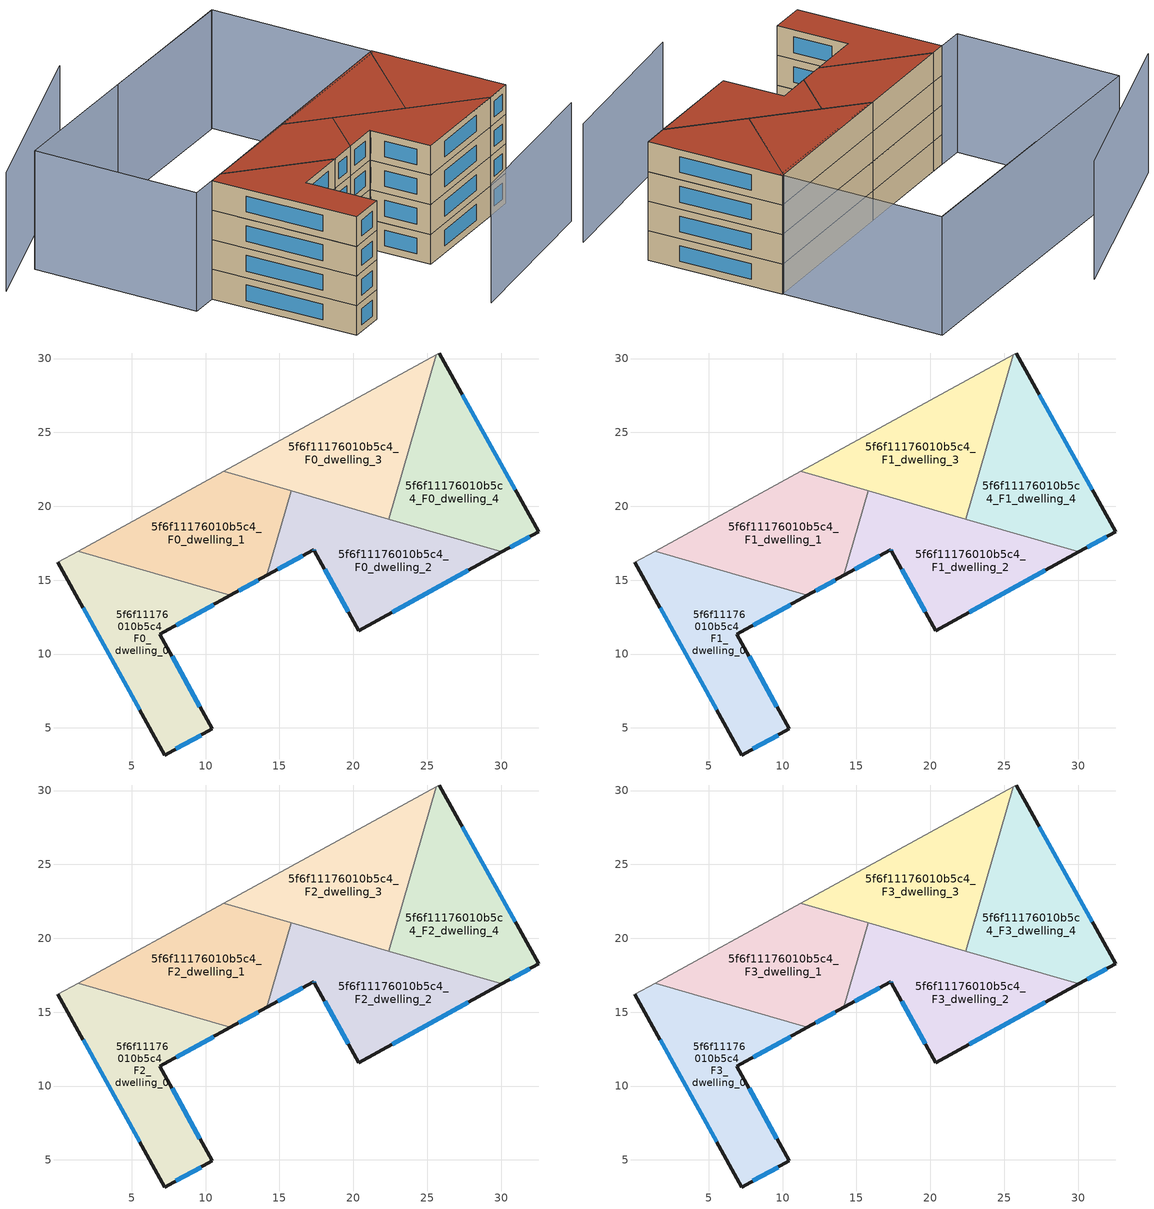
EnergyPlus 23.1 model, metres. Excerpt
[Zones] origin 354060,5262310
5f6f11176010b5c4_F0_dwelling_0
 floor ground (EU_floor_Construction): 11.68,13.97 6.9,11.34 10.45,4.94 7.23,3.17 0.02,16.21 1.38,16.95 z0
 wall outside (EU_wall_Construction): 0.02,16.21 7.23,3.17 10.45,4.94 6.9,11.34 11.68,13.97 z0:3
 wall adiabatic (EU_wall_Construction): 1.38,16.95 0.02,16.21 z0:3
 wall to 5f6f11176010b5c4_F0_dwelling_1 (EU_wall_Construction): 11.68,13.97 1.38,16.95 z0:3
 window (EU_Window_Construction): 1.71,13.15 5.53,6.23 / 8.02,11.96 10.56,13.35 / 9.62,6.44 7.74,9.84 / 7.98,3.59 9.69,4.52 z0.7:2.3
5f6f11176010b5c4_F0_dwelling_1
 floor ground (EU_floor_Construction): 15.8,21.04 14.14,15.32 11.68,13.97 1.38,16.95 11.22,22.36 z0
 wall outside (EU_wall_Construction): 11.68,13.97 14.14,15.32 z0:3
 wall adiabatic (EU_wall_Construction): 11.22,22.36 1.38,16.95 z0:3
 wall to 5f6f11176010b5c4_F0_dwelling_2 (EU_wall_Construction): 14.14,15.32 15.8,21.04 z0:3
 wall to 5f6f11176010b5c4_F0_dwelling_3 (EU_wall_Construction): 15.8,21.04 11.22,22.36 z0:3
 window (EU_Window_Construction): 12.26,14.29 13.56,15 z0.7:2.3
5f6f11176010b5c4_F0_dwelling_2
 floor ground (EU_floor_Construction): 30.05,16.91 20.37,11.59 17.37,17.01 17.33,17.08 14.14,15.32 15.8,21.04 z0
 wall outside (EU_wall_Construction): 14.14,15.32 17.33,17.08 17.37,17.01 20.37,11.59 30.05,16.91 z0:3
 wall to 5f6f11176010b5c4_F0_dwelling_4 (EU_wall_Construction): 30.05,16.91 22.39,19.13 z0:3
 wall to 5f6f11176010b5c4_F0_dwelling_3 (EU_wall_Construction): 22.39,19.13 15.8,21.04 z0:3
 window (EU_Window_Construction): 22.64,12.84 27.78,15.66 / 18.07,15.74 19.66,12.87 / 17.34,17.06 17.36,17.02 / 14.89,15.73 16.58,16.66 z0.7:2.3
5f6f11176010b5c4_F0_dwelling_3
 floor ground (EU_floor_Construction): 25.61,30.27 22.39,19.13 11.22,22.36 z0
 wall adiabatic (EU_wall_Construction): 25.61,30.27 11.22,22.36 z0:3
 wall to 5f6f11176010b5c4_F0_dwelling_4 (EU_wall_Construction): 22.39,19.13 25.61,30.27 z0:3
5f6f11176010b5c4_F0_dwelling_4
 floor ground (EU_floor_Construction): 25.8,30.38 32.53,18.28 30.05,16.91 22.39,19.13 25.61,30.27 z0
 wall outside (EU_wall_Construction): 30.05,16.91 32.53,18.28 25.8,30.38 z0:3
 wall adiabatic (EU_wall_Construction): 25.8,30.38 25.61,30.27 z0:3
 window (EU_Window_Construction): 30.95,21.12 27.38,27.53 / 30.63,17.23 31.95,17.96 z0.7:2.3
5f6f11176010b5c4_F1_dwelling_0
 floor to 5f6f11176010b5c4_F0_dwelling_0 (EU_floor_Construction): 11.68,13.97 6.9,11.34 10.45,4.94 7.23,3.17 0.01,16.21 1.38,16.95 z3
 wall outside (EU_wall_Construction): 0.02,16.21 7.23,3.17 10.45,4.94 6.9,11.34 11.68,13.97 z3:6
 wall adiabatic (EU_wall_Construction): 1.38,16.95 0.02,16.21 z3:6
 wall to 5f6f11176010b5c4_F1_dwelling_1 (EU_wall_Construction): 11.68,13.97 1.38,16.95 z3:6
 window (EU_Window_Construction): 1.71,13.15 5.53,6.23 / 8.02,11.96 10.56,13.35 / 9.62,6.44 7.74,9.84 / 7.98,3.59 9.69,4.52 z3.7:5.3
5f6f11176010b5c4_F1_dwelling_1
 floor to 5f6f11176010b5c4_F0_dwelling_1 (EU_floor_Construction): 15.8,21.04 14.14,15.32 11.68,13.97 1.38,16.95 11.22,22.36 z3
 wall outside (EU_wall_Construction): 11.68,13.97 14.14,15.32 z3:6
 wall adiabatic (EU_wall_Construction): 11.22,22.36 1.38,16.95 z3:6
 wall to 5f6f11176010b5c4_F1_dwelling_2 (EU_wall_Construction): 14.14,15.32 15.8,21.04 z3:6
 wall to 5f6f11176010b5c4_F1_dwelling_3 (EU_wall_Construction): 15.8,21.04 11.22,22.36 z3:6
 window (EU_Window_Construction): 12.26,14.29 13.56,15 z3.7:5.3
5f6f11176010b5c4_F1_dwelling_2
 floor to 5f6f11176010b5c4_F0_dwelling_2 (EU_floor_Construction): 30.05,16.91 20.37,11.59 17.37,17.01 17.33,17.08 14.14,15.32 15.8,21.04 z3
 wall outside (EU_wall_Construction): 14.14,15.32 17.33,17.08 17.37,17.01 20.37,11.59 30.05,16.91 z3:6
 wall to 5f6f11176010b5c4_F1_dwelling_4 (EU_wall_Construction): 30.05,16.91 22.39,19.13 z3:6
 wall to 5f6f11176010b5c4_F1_dwelling_3 (EU_wall_Construction): 22.39,19.13 15.8,21.04 z3:6
 window (EU_Window_Construction): 22.64,12.84 27.78,15.66 / 18.07,15.74 19.66,12.87 / 17.34,17.06 17.36,17.02 / 14.89,15.73 16.58,16.66 z3.7:5.3
5f6f11176010b5c4_F1_dwelling_3
 floor to 5f6f11176010b5c4_F0_dwelling_3 (EU_floor_Construction): 25.61,30.27 22.39,19.13 11.22,22.36 z3
 wall adiabatic (EU_wall_Construction): 25.61,30.27 11.22,22.36 z3:6
 wall to 5f6f11176010b5c4_F1_dwelling_4 (EU_wall_Construction): 22.39,19.13 25.61,30.27 z3:6
5f6f11176010b5c4_F1_dwelling_4
 floor to 5f6f11176010b5c4_F0_dwelling_4 (EU_floor_Construction): 25.8,30.38 32.53,18.28 30.05,16.91 22.39,19.13 25.61,30.27 z3
 wall outside (EU_wall_Construction): 30.05,16.91 32.53,18.28 25.8,30.38 z3:6
 wall adiabatic (EU_wall_Construction): 25.8,30.38 25.61,30.27 z3:6
 window (EU_Window_Construction): 30.95,21.12 27.38,27.53 / 30.63,17.23 31.95,17.96 z3.7:5.3
5f6f11176010b5c4_F2_dwelling_0
 floor to 5f6f11176010b5c4_F1_dwelling_0 (EU_floor_Construction): 11.68,13.97 6.9,11.34 10.45,4.94 7.23,3.17 0.01,16.21 1.38,16.95 z6
 wall outside (EU_wall_Construction): 0.02,16.21 7.23,3.17 10.45,4.94 6.9,11.34 11.68,13.97 z6:9
 wall adiabatic (EU_wall_Construction): 1.38,16.95 0.02,16.21 z6:9
 wall to 5f6f11176010b5c4_F2_dwelling_1 (EU_wall_Construction): 11.68,13.97 1.38,16.95 z6:9
 window (EU_Window_Construction): 1.71,13.15 5.53,6.23 / 8.02,11.96 10.56,13.35 / 9.62,6.44 7.74,9.84 / 7.98,3.59 9.69,4.52 z6.7:8.3
5f6f11176010b5c4_F2_dwelling_1
 floor to 5f6f11176010b5c4_F1_dwelling_1 (EU_floor_Construction): 15.8,21.04 14.14,15.32 11.68,13.97 1.38,16.95 11.22,22.36 z6
 wall outside (EU_wall_Construction): 11.68,13.97 14.14,15.32 z6:9
 wall adiabatic (EU_wall_Construction): 11.22,22.36 1.38,16.95 z6:9
 wall to 5f6f11176010b5c4_F2_dwelling_2 (EU_wall_Construction): 14.14,15.32 15.8,21.04 z6:9
 wall to 5f6f11176010b5c4_F2_dwelling_3 (EU_wall_Construction): 15.8,21.04 11.22,22.36 z6:9
 window (EU_Window_Construction): 12.26,14.29 13.56,15 z6.7:8.3
5f6f11176010b5c4_F2_dwelling_2
 floor to 5f6f11176010b5c4_F1_dwelling_2 (EU_floor_Construction): 30.05,16.91 20.37,11.59 17.37,17.01 17.33,17.08 14.14,15.32 15.8,21.04 z6
 wall outside (EU_wall_Construction): 14.14,15.32 17.33,17.08 17.37,17.01 20.37,11.59 30.05,16.91 z6:9
 wall to 5f6f11176010b5c4_F2_dwelling_4 (EU_wall_Construction): 30.05,16.91 22.39,19.13 z6:9
 wall to 5f6f11176010b5c4_F2_dwelling_3 (EU_wall_Construction): 22.39,19.13 15.8,21.04 z6:9
 window (EU_Window_Construction): 22.64,12.84 27.78,15.66 / 18.07,15.74 19.66,12.87 / 17.34,17.06 17.36,17.02 / 14.89,15.73 16.58,16.66 z6.7:8.3
5f6f11176010b5c4_F2_dwelling_3
 floor to 5f6f11176010b5c4_F1_dwelling_3 (EU_floor_Construction): 25.61,30.27 22.39,19.13 11.22,22.36 z6
 wall adiabatic (EU_wall_Construction): 25.61,30.27 11.22,22.36 z6:9
 wall to 5f6f11176010b5c4_F2_dwelling_4 (EU_wall_Construction): 22.39,19.13 25.61,30.27 z6:9
5f6f11176010b5c4_F2_dwelling_4
 floor to 5f6f11176010b5c4_F1_dwelling_4 (EU_floor_Construction): 25.8,30.38 32.53,18.28 30.05,16.91 22.39,19.13 25.61,30.27 z6
 wall outside (EU_wall_Construction): 30.05,16.91 32.53,18.28 25.8,30.38 z6:9
 wall adiabatic (EU_wall_Construction): 25.8,30.38 25.61,30.27 z6:9
 window (EU_Window_Construction): 30.95,21.12 27.38,27.53 / 30.63,17.23 31.95,17.96 z6.7:8.3
5f6f11176010b5c4_F3_dwelling_0
 floor to 5f6f11176010b5c4_F2_dwelling_0 (EU_floor_Construction): 11.68,13.97 6.9,11.34 10.45,4.94 7.23,3.17 0.01,16.21 1.38,16.95 z9
 wall outside (EU_wall_Construction): 0.02,16.21 7.23,3.17 10.45,4.94 6.9,11.34 11.68,13.97 z9:12
 wall adiabatic (EU_wall_Construction): 1.38,16.95 0.02,16.21 z9:12
 wall to 5f6f11176010b5c4_F3_dwelling_1 (EU_wall_Construction): 11.68,13.97 1.38,16.95 z9:12
 window (EU_Window_Construction): 1.71,13.15 5.53,6.23 / 8.02,11.96 10.56,13.35 / 9.62,6.44 7.74,9.84 / 7.98,3.59 9.69,4.52 z9.7:11.3
 roof outside (EU_roof_Construction): 10.45,4.94 6.9,11.34 11.68,13.97 1.38,16.95 0.02,16.21 7.23,3.17 z12
5f6f11176010b5c4_F3_dwelling_1
 floor to 5f6f11176010b5c4_F2_dwelling_1 (EU_floor_Construction): 15.8,21.04 14.14,15.32 11.68,13.97 1.38,16.95 11.22,22.36 z9
 wall outside (EU_wall_Construction): 11.68,13.97 14.14,15.32 z9:12
 wall adiabatic (EU_wall_Construction): 11.22,22.36 1.38,16.95 z9:12
 wall to 5f6f11176010b5c4_F3_dwelling_2 (EU_wall_Construction): 14.14,15.32 15.8,21.04 z9:12
 wall to 5f6f11176010b5c4_F3_dwelling_3 (EU_wall_Construction): 15.8,21.04 11.22,22.36 z9:12
 window (EU_Window_Construction): 12.26,14.29 13.56,15 z9.7:11.3
 roof outside (EU_roof_Construction): 14.14,15.32 15.8,21.04 11.22,22.36 1.38,16.95 11.68,13.97 z12
5f6f11176010b5c4_F3_dwelling_2
 floor to 5f6f11176010b5c4_F2_dwelling_2 (EU_floor_Construction): 30.05,16.91 20.37,11.59 17.37,17.01 17.33,17.08 14.14,15.32 15.8,21.04 z9
 wall outside (EU_wall_Construction): 14.14,15.32 17.33,17.08 17.37,17.01 20.37,11.59 30.05,16.91 z9:12
 wall to 5f6f11176010b5c4_F3_dwelling_4 (EU_wall_Construction): 30.05,16.91 22.39,19.13 z9:12
 wall to 5f6f11176010b5c4_F3_dwelling_3 (EU_wall_Construction): 22.39,19.13 15.8,21.04 z9:12
 window (EU_Window_Construction): 22.64,12.84 27.78,15.66 / 18.07,15.74 19.66,12.87 / 17.34,17.06 17.36,17.02 / 14.89,15.73 16.58,16.66 z9.7:11.3
 roof outside (EU_roof_Construction): 30.05,16.91 15.8,21.04 14.14,15.32 17.33,17.08 17.37,17.01 20.37,11.59 z12
5f6f11176010b5c4_F3_dwelling_3
 floor to 5f6f11176010b5c4_F2_dwelling_3 (EU_floor_Construction): 25.61,30.27 22.39,19.13 11.22,22.36 z9
 wall adiabatic (EU_wall_Construction): 25.61,30.27 11.22,22.36 z9:12
 wall to 5f6f11176010b5c4_F3_dwelling_4 (EU_wall_Construction): 22.39,19.13 25.61,30.27 z9:12
 roof outside (EU_roof_Construction): 22.39,19.13 25.61,30.27 11.22,22.36 z12
5f6f11176010b5c4_F3_dwelling_4
 floor to 5f6f11176010b5c4_F2_dwelling_4 (EU_floor_Construction): 25.8,30.38 32.53,18.28 30.05,16.91 22.39,19.13 25.61,30.27 z9
 wall outside (EU_wall_Construction): 30.05,16.91 32.53,18.28 25.8,30.38 z9:12
 wall adiabatic (EU_wall_Construction): 25.8,30.38 25.61,30.27 z9:12
 window (EU_Window_Construction): 30.95,21.12 27.38,27.53 / 30.63,17.23 31.95,17.96 z9.7:11.3
 roof outside (EU_roof_Construction): 32.53,18.28 25.8,30.38 25.61,30.27 22.39,19.13 30.05,16.91 z12
shading: 20.94,2.27 35.59,12.08 / 0.47,42.79 -14.9,27.43 / 17.78,44.76 2.94,36.85 / -2.46,14.88 -10.42,29.71 / -10.42,29.71 17.97,44.96 / 17.97,44.96 25.93,30.13 / 25.93,30.13 -2.46,14.88 z0:12
[Building]
EU S2 Campaign: North Axis=0; Terrain=City; Solar Distribution=FullExterior
[Site:Location]
Budapest.Ferenc.Liszt.Intl.AP: Latitude=47.437; Longitude=19.256; Time Zone=1; Elevation=185
[SizingPeriod:WeatherFileDays]
AnnualSizingPeriod: Begin Month=1; Begin Day of Month=1; End Month=12; End Day of Month=31; Day of Week for Start Day=Monday; Use Weather File Daylight Saving Period=No; Use Weather File Rain and Snow Indicators=No
[MATERIAL]
EU_InternalMass_Material: Roughness=MediumRough; Thickness=0.1; Conductivity=1; Density=1800; Specific Heat=900; Thermal Absorptance=0.9; Solar Absorptance=0.7; Visible Absorptance=0.7
[MATERIAL:NOMASS] Roughness=MediumRough; Thermal Absorptance=0.9; Solar Absorptance=0.7; Visible Absorptance=0.7
Name | Thermal Resistance
EU_wall_NoMass | 0.832559
EU_roof_NoMass | 1.39638
EU_floor_NoMass | 0.872794
[WINDOWMATERIAL:SIMPLEGLAZINGSYSTEM]
EU_Window_SimpleGlazing: UFactor=2.79869; Solar Heat Gain Coefficient=0.75; Visible Transmittance=0.75
[CONSTRUCTION]
EU_wall_Construction: EU_wall_NoMass
EU_roof_Construction: EU_roof_NoMass
EU_floor_Construction: EU_floor_NoMass
EU_Window_Construction: EU_Window_SimpleGlazing
EU_InternalMass_Construction: EU_InternalMass_Material
[ZONE] Type=1; Multiplier=1; Ceiling Height=autocalculate; Floor Area=autocalculate; Part of Total Floor Area=Yes
Name | Volume
5f6f11176010b5c4_F0_dwelling_0 | 202.104
5f6f11176010b5c4_F1_dwelling_0; 5f6f11176010b5c4_F2_dwelling_0; 5f6f11176010b5c4_F3_dwelling_0 | 202.103
5f6f11176010b5c4_F0_dwelling_1; 5f6f11176010b5c4_F1_dwelling_1; 5f6f11176010b5c4_F2_dwelling_1; 5f6f11176010b5c4_F3_dwelling_1 | 202.109
5f6f11176010b5c4_F0_dwelling_2; 5f6f11176010b5c4_F1_dwelling_2; 5f6f11176010b5c4_F2_dwelling_2; 5f6f11176010b5c4_F3_dwelling_2 | 202.119
5f6f11176010b5c4_F0_dwelling_3; 5f6f11176010b5c4_F1_dwelling_3; 5f6f11176010b5c4_F2_dwelling_3; 5f6f11176010b5c4_F3_dwelling_3 | 202.114
5f6f11176010b5c4_F0_dwelling_4 | 202.091
5f6f11176010b5c4_F1_dwelling_4; 5f6f11176010b5c4_F2_dwelling_4; 5f6f11176010b5c4_F3_dwelling_4 | 202.092
[INTERNALMASS] Construction=EU_InternalMass_Construction
Name | Zone or ZoneList | Surface Area
5f6f11176010b5c4_F0_dwelling_0_EU_InternalMass | 5f6f11176010b5c4_F0_dwelling_0 | 67.3677
5f6f11176010b5c4_F0_dwelling_1_EU_InternalMass | 5f6f11176010b5c4_F0_dwelling_1 | 67.372
5f6f11176010b5c4_F0_dwelling_2_EU_InternalMass | 5f6f11176010b5c4_F0_dwelling_2 | 67.373
5f6f11176010b5c4_F0_dwelling_3_EU_InternalMass | 5f6f11176010b5c4_F0_dwelling_3 | 67.3692
5f6f11176010b5c4_F0_dwelling_4_EU_InternalMass | 5f6f11176010b5c4_F0_dwelling_4 | 67.3646
5f6f11176010b5c4_F1_dwelling_0_EU_InternalMass | 5f6f11176010b5c4_F1_dwelling_0 | 67.3677
5f6f11176010b5c4_F1_dwelling_1_EU_InternalMass | 5f6f11176010b5c4_F1_dwelling_1 | 67.372
5f6f11176010b5c4_F1_dwelling_2_EU_InternalMass | 5f6f11176010b5c4_F1_dwelling_2 | 67.373
5f6f11176010b5c4_F1_dwelling_3_EU_InternalMass | 5f6f11176010b5c4_F1_dwelling_3 | 67.3692
5f6f11176010b5c4_F1_dwelling_4_EU_InternalMass | 5f6f11176010b5c4_F1_dwelling_4 | 67.3646
5f6f11176010b5c4_F2_dwelling_0_EU_InternalMass | 5f6f11176010b5c4_F2_dwelling_0 | 67.3677
5f6f11176010b5c4_F2_dwelling_1_EU_InternalMass | 5f6f11176010b5c4_F2_dwelling_1 | 67.372
5f6f11176010b5c4_F2_dwelling_2_EU_InternalMass | 5f6f11176010b5c4_F2_dwelling_2 | 67.373
5f6f11176010b5c4_F2_dwelling_3_EU_InternalMass | 5f6f11176010b5c4_F2_dwelling_3 | 67.3692
5f6f11176010b5c4_F2_dwelling_4_EU_InternalMass | 5f6f11176010b5c4_F2_dwelling_4 | 67.3646
5f6f11176010b5c4_F3_dwelling_0_EU_InternalMass | 5f6f11176010b5c4_F3_dwelling_0 | 67.3677
5f6f11176010b5c4_F3_dwelling_1_EU_InternalMass | 5f6f11176010b5c4_F3_dwelling_1 | 67.372
5f6f11176010b5c4_F3_dwelling_2_EU_InternalMass | 5f6f11176010b5c4_F3_dwelling_2 | 67.373
5f6f11176010b5c4_F3_dwelling_3_EU_InternalMass | 5f6f11176010b5c4_F3_dwelling_3 | 67.3692
5f6f11176010b5c4_F3_dwelling_4_EU_InternalMass | 5f6f11176010b5c4_F3_dwelling_4 | 67.3646
[OTHEREQUIPMENT] Fuel Type=Electricity; Design Level Calculation Method=Watts/Area; Power per Zone Floor Area=1; Fraction Latent=0; Fraction Radiant=0; Fraction Lost=0; Carbon Dioxide Generation Rate=0; EndUse Subcategory=EU_Step8_InternalGains
Name | Zone or ZoneList or Space or SpaceList | Schedule
EU_Step8_InternalGain_5f6f11176010b5c4_F0_dwelling_0_f000 | 5f6f11176010b5c4_F0_dwelling_0 | EU_Step8_GainSchedule_5f6f11176010b5c4_F0_dwelling_0_f000
EU_Step8_InternalGain_5f6f11176010b5c4_F0_dwelling_1_f000 | 5f6f11176010b5c4_F0_dwelling_1 | EU_Step8_GainSchedule_5f6f11176010b5c4_F0_dwelling_1_f000
EU_Step8_InternalGain_5f6f11176010b5c4_F0_dwelling_2_f000 | 5f6f11176010b5c4_F0_dwelling_2 | EU_Step8_GainSchedule_5f6f11176010b5c4_F0_dwelling_2_f000
EU_Step8_InternalGain_5f6f11176010b5c4_F0_dwelling_3_f000 | 5f6f11176010b5c4_F0_dwelling_3 | EU_Step8_GainSchedule_5f6f11176010b5c4_F0_dwelling_3_f000
EU_Step8_InternalGain_5f6f11176010b5c4_F0_dwelling_4_f000 | 5f6f11176010b5c4_F0_dwelling_4 | EU_Step8_GainSchedule_5f6f11176010b5c4_F0_dwelling_4_f000
EU_Step8_InternalGain_5f6f11176010b5c4_F1_dwelling_0_f000 | 5f6f11176010b5c4_F1_dwelling_0 | EU_Step8_GainSchedule_5f6f11176010b5c4_F1_dwelling_0_f000
EU_Step8_InternalGain_5f6f11176010b5c4_F1_dwelling_1_f000 | 5f6f11176010b5c4_F1_dwelling_1 | EU_Step8_GainSchedule_5f6f11176010b5c4_F1_dwelling_1_f000
EU_Step8_InternalGain_5f6f11176010b5c4_F1_dwelling_2_f000 | 5f6f11176010b5c4_F1_dwelling_2 | EU_Step8_GainSchedule_5f6f11176010b5c4_F1_dwelling_2_f000
EU_Step8_InternalGain_5f6f11176010b5c4_F1_dwelling_3_f000 | 5f6f11176010b5c4_F1_dwelling_3 | EU_Step8_GainSchedule_5f6f11176010b5c4_F1_dwelling_3_f000
EU_Step8_InternalGain_5f6f11176010b5c4_F1_dwelling_4_f000 | 5f6f11176010b5c4_F1_dwelling_4 | EU_Step8_GainSchedule_5f6f11176010b5c4_F1_dwelling_4_f000
EU_Step8_InternalGain_5f6f11176010b5c4_F2_dwelling_0_f000 | 5f6f11176010b5c4_F2_dwelling_0 | EU_Step8_GainSchedule_5f6f11176010b5c4_F2_dwelling_0_f000
EU_Step8_InternalGain_5f6f11176010b5c4_F2_dwelling_1_f000 | 5f6f11176010b5c4_F2_dwelling_1 | EU_Step8_GainSchedule_5f6f11176010b5c4_F2_dwelling_1_f000
EU_Step8_InternalGain_5f6f11176010b5c4_F2_dwelling_2_f000 | 5f6f11176010b5c4_F2_dwelling_2 | EU_Step8_GainSchedule_5f6f11176010b5c4_F2_dwelling_2_f000
EU_Step8_InternalGain_5f6f11176010b5c4_F2_dwelling_3_f000 | 5f6f11176010b5c4_F2_dwelling_3 | EU_Step8_GainSchedule_5f6f11176010b5c4_F2_dwelling_3_f000
EU_Step8_InternalGain_5f6f11176010b5c4_F2_dwelling_4_f000 | 5f6f11176010b5c4_F2_dwelling_4 | EU_Step8_GainSchedule_5f6f11176010b5c4_F2_dwelling_4_f000
EU_Step8_InternalGain_5f6f11176010b5c4_F3_dwelling_0_f000 | 5f6f11176010b5c4_F3_dwelling_0 | EU_Step8_GainSchedule_5f6f11176010b5c4_F3_dwelling_0_f000
EU_Step8_InternalGain_5f6f11176010b5c4_F3_dwelling_1_f000 | 5f6f11176010b5c4_F3_dwelling_1 | EU_Step8_GainSchedule_5f6f11176010b5c4_F3_dwelling_1_f000
EU_Step8_InternalGain_5f6f11176010b5c4_F3_dwelling_2_f000 | 5f6f11176010b5c4_F3_dwelling_2 | EU_Step8_GainSchedule_5f6f11176010b5c4_F3_dwelling_2_f000
EU_Step8_InternalGain_5f6f11176010b5c4_F3_dwelling_3_f000 | 5f6f11176010b5c4_F3_dwelling_3 | EU_Step8_GainSchedule_5f6f11176010b5c4_F3_dwelling_3_f000
EU_Step8_InternalGain_5f6f11176010b5c4_F3_dwelling_4_f000 | 5f6f11176010b5c4_F3_dwelling_4 | EU_Step8_GainSchedule_5f6f11176010b5c4_F3_dwelling_4_f000
[ZONEVENTILATION:DESIGNFLOWRATE] Schedule=EU_AlwaysOn; Design Flow Rate Calculation Method=AirChanges/Hour; Air Changes per Hour=0.475469; Ventilation Type=Natural; Fan Pressure Rise=0; Fan Total Efficiency=1; Constant Term Coefficient=1; Temperature Term Coefficient=0; Velocity Term Coefficient=0; Velocity Squared Term Coefficient=0; Minimum Indoor Temperature=-100; Maximum Indoor Temperature=100; Delta Temperature=-100; Minimum Outdoor Temperature=-100; Maximum Outdoor Temperature=100; Maximum Wind Speed=40
Name | Zone or ZoneList or Space or SpaceList
EU_ConstantAir_5f6f11176010b5c4_F0_dwelling_0 | 5f6f11176010b5c4_F0_dwelling_0
EU_ConstantAir_5f6f11176010b5c4_F0_dwelling_1 | 5f6f11176010b5c4_F0_dwelling_1
EU_ConstantAir_5f6f11176010b5c4_F0_dwelling_2 | 5f6f11176010b5c4_F0_dwelling_2
EU_ConstantAir_5f6f11176010b5c4_F0_dwelling_3 | 5f6f11176010b5c4_F0_dwelling_3
EU_ConstantAir_5f6f11176010b5c4_F0_dwelling_4 | 5f6f11176010b5c4_F0_dwelling_4
EU_ConstantAir_5f6f11176010b5c4_F1_dwelling_0 | 5f6f11176010b5c4_F1_dwelling_0
EU_ConstantAir_5f6f11176010b5c4_F1_dwelling_1 | 5f6f11176010b5c4_F1_dwelling_1
EU_ConstantAir_5f6f11176010b5c4_F1_dwelling_2 | 5f6f11176010b5c4_F1_dwelling_2
EU_ConstantAir_5f6f11176010b5c4_F1_dwelling_3 | 5f6f11176010b5c4_F1_dwelling_3
EU_ConstantAir_5f6f11176010b5c4_F1_dwelling_4 | 5f6f11176010b5c4_F1_dwelling_4
EU_ConstantAir_5f6f11176010b5c4_F2_dwelling_0 | 5f6f11176010b5c4_F2_dwelling_0
EU_ConstantAir_5f6f11176010b5c4_F2_dwelling_1 | 5f6f11176010b5c4_F2_dwelling_1
EU_ConstantAir_5f6f11176010b5c4_F2_dwelling_2 | 5f6f11176010b5c4_F2_dwelling_2
EU_ConstantAir_5f6f11176010b5c4_F2_dwelling_3 | 5f6f11176010b5c4_F2_dwelling_3
EU_ConstantAir_5f6f11176010b5c4_F2_dwelling_4 | 5f6f11176010b5c4_F2_dwelling_4
EU_ConstantAir_5f6f11176010b5c4_F3_dwelling_0 | 5f6f11176010b5c4_F3_dwelling_0
EU_ConstantAir_5f6f11176010b5c4_F3_dwelling_1 | 5f6f11176010b5c4_F3_dwelling_1
EU_ConstantAir_5f6f11176010b5c4_F3_dwelling_2 | 5f6f11176010b5c4_F3_dwelling_2
EU_ConstantAir_5f6f11176010b5c4_F3_dwelling_3 | 5f6f11176010b5c4_F3_dwelling_3
EU_ConstantAir_5f6f11176010b5c4_F3_dwelling_4 | 5f6f11176010b5c4_F3_dwelling_4
[HVACTEMPLATE:THERMOSTAT] Constant Heating Setpoint=20; Constant Cooling Setpoint=50
EU_HeatOnly_5f6f11176010b5c4_F0_dwelling_0; EU_HeatOnly_5f6f11176010b5c4_F0_dwelling_1; EU_HeatOnly_5f6f11176010b5c4_F0_dwelling_2; EU_HeatOnly_5f6f11176010b5c4_F0_dwelling_3; EU_HeatOnly_5f6f11176010b5c4_F0_dwelling_4; EU_HeatOnly_5f6f11176010b5c4_F1_dwelling_0; EU_HeatOnly_5f6f11176010b5c4_F1_dwelling_1; EU_HeatOnly_5f6f11176010b5c4_F1_dwelling_2; EU_HeatOnly_5f6f11176010b5c4_F1_dwelling_3; EU_HeatOnly_5f6f11176010b5c4_F1_dwelling_4; EU_HeatOnly_5f6f11176010b5c4_F2_dwelling_0; EU_HeatOnly_5f6f11176010b5c4_F2_dwelling_1; EU_HeatOnly_5f6f11176010b5c4_F2_dwelling_2; EU_HeatOnly_5f6f11176010b5c4_F2_dwelling_3; EU_HeatOnly_5f6f11176010b5c4_F2_dwelling_4; EU_HeatOnly_5f6f11176010b5c4_F3_dwelling_0; EU_HeatOnly_5f6f11176010b5c4_F3_dwelling_1; EU_HeatOnly_5f6f11176010b5c4_F3_dwelling_2; EU_HeatOnly_5f6f11176010b5c4_F3_dwelling_3; EU_HeatOnly_5f6f11176010b5c4_F3_dwelling_4
[HVACTEMPLATE:ZONE:IDEALLOADSAIRSYSTEM] System Availability Schedule=EU_AlwaysOn; Maximum Heating Supply Air Temperature=50; Minimum Cooling Supply Air Temperature=13; Maximum Heating Supply Air Humidity Ratio=0.0156; Minimum Cooling Supply Air Humidity Ratio=0.0077; Heating Limit=NoLimit; Cooling Limit=NoLimit; Heating Availability Schedule=EU_AlwaysOn; Cooling Availability Schedule=EU_CoolingOff; Dehumidification Control Type=ConstantSensibleHeatRatio; Cooling Sensible Heat Ratio=0.7; Dehumidification Setpoint=60; Humidification Control Type=None; Humidification Setpoint=30; Outdoor Air Method=None; Outdoor Air Flow Rate per Person=0.00944; Outdoor Air Flow Rate per Zone Floor Area=0; Outdoor Air Flow Rate per Zone=0; Demand Controlled Ventilation Type=None; Outdoor Air Economizer Type=NoEconomizer; Heat Recovery Type=None; Sensible Heat Recovery Effectiveness=0.7; Latent Heat Recovery Effectiveness=0.65
Name | Template Thermostat
5f6f11176010b5c4_F0_dwelling_0 | EU_HeatOnly_5f6f11176010b5c4_F0_dwelling_0
5f6f11176010b5c4_F0_dwelling_1 | EU_HeatOnly_5f6f11176010b5c4_F0_dwelling_1
5f6f11176010b5c4_F0_dwelling_2 | EU_HeatOnly_5f6f11176010b5c4_F0_dwelling_2
5f6f11176010b5c4_F0_dwelling_3 | EU_HeatOnly_5f6f11176010b5c4_F0_dwelling_3
5f6f11176010b5c4_F0_dwelling_4 | EU_HeatOnly_5f6f11176010b5c4_F0_dwelling_4
5f6f11176010b5c4_F1_dwelling_0 | EU_HeatOnly_5f6f11176010b5c4_F1_dwelling_0
5f6f11176010b5c4_F1_dwelling_1 | EU_HeatOnly_5f6f11176010b5c4_F1_dwelling_1
5f6f11176010b5c4_F1_dwelling_2 | EU_HeatOnly_5f6f11176010b5c4_F1_dwelling_2
5f6f11176010b5c4_F1_dwelling_3 | EU_HeatOnly_5f6f11176010b5c4_F1_dwelling_3
5f6f11176010b5c4_F1_dwelling_4 | EU_HeatOnly_5f6f11176010b5c4_F1_dwelling_4
5f6f11176010b5c4_F2_dwelling_0 | EU_HeatOnly_5f6f11176010b5c4_F2_dwelling_0
5f6f11176010b5c4_F2_dwelling_1 | EU_HeatOnly_5f6f11176010b5c4_F2_dwelling_1
5f6f11176010b5c4_F2_dwelling_2 | EU_HeatOnly_5f6f11176010b5c4_F2_dwelling_2
5f6f11176010b5c4_F2_dwelling_3 | EU_HeatOnly_5f6f11176010b5c4_F2_dwelling_3
5f6f11176010b5c4_F2_dwelling_4 | EU_HeatOnly_5f6f11176010b5c4_F2_dwelling_4
5f6f11176010b5c4_F3_dwelling_0 | EU_HeatOnly_5f6f11176010b5c4_F3_dwelling_0
5f6f11176010b5c4_F3_dwelling_1 | EU_HeatOnly_5f6f11176010b5c4_F3_dwelling_1
5f6f11176010b5c4_F3_dwelling_2 | EU_HeatOnly_5f6f11176010b5c4_F3_dwelling_2
5f6f11176010b5c4_F3_dwelling_3 | EU_HeatOnly_5f6f11176010b5c4_F3_dwelling_3
5f6f11176010b5c4_F3_dwelling_4 | EU_HeatOnly_5f6f11176010b5c4_F3_dwelling_4
[SIZING:ZONE] Zone Cooling Design Supply Air Temperature Input Method=SupplyAirTemperature; Zone Cooling Design Supply Air Temperature=13; Zone Heating Design Supply Air Temperature Input Method=SupplyAirTemperature; Zone Heating Design Supply Air Temperature=50; Zone Cooling Design Supply Air Humidity Ratio=0.008; Zone Heating Design Supply Air Humidity Ratio=0.008; Cooling Design Air Flow Method=DesignDay; Cooling Design Air Flow Rate=0; Cooling Minimum Air Flow per Zone Floor Area=0.000762; Cooling Minimum Air Flow=0; Cooling Minimum Air Flow Fraction=0.2; Heating Design Air Flow Method=DesignDay; Heating Design Air Flow Rate=0; Heating Maximum Air Flow per Zone Floor Area=0.002032; Heating Maximum Air Flow=0.141576; Heating Maximum Air Flow Fraction=0.3; Account for Dedicated Outdoor Air System=No; Dedicated Outdoor Air System Control Strategy=NeutralSupplyAir; Dedicated Outdoor Air Low Setpoint Temperature for Design=autosize; Dedicated Outdoor Air High Setpoint Temperature for Design=autosize; Zone Load Sizing Method=Sensible Load Only No Latent Load; Zone Latent Cooling Design Supply Air Humidity Ratio Input Method=HumidityRatioDifference; Zone Cooling Design Supply Air Humidity Ratio Difference=0.005; Zone Latent Heating Design Supply Air Humidity Ratio Input Method=HumidityRatioDifference; Zone Humidification Design Supply Air Humidity Ratio Difference=0.005
5f6f11176010b5c4_F0_dwelling_0; 5f6f11176010b5c4_F0_dwelling_1; 5f6f11176010b5c4_F0_dwelling_2; 5f6f11176010b5c4_F0_dwelling_3; 5f6f11176010b5c4_F0_dwelling_4; 5f6f11176010b5c4_F1_dwelling_0; 5f6f11176010b5c4_F1_dwelling_1; 5f6f11176010b5c4_F1_dwelling_2; 5f6f11176010b5c4_F1_dwelling_3; 5f6f11176010b5c4_F1_dwelling_4; 5f6f11176010b5c4_F2_dwelling_0; 5f6f11176010b5c4_F2_dwelling_1; 5f6f11176010b5c4_F2_dwelling_2; 5f6f11176010b5c4_F2_dwelling_3; 5f6f11176010b5c4_F2_dwelling_4; 5f6f11176010b5c4_F3_dwelling_0; 5f6f11176010b5c4_F3_dwelling_1; 5f6f11176010b5c4_F3_dwelling_2; 5f6f11176010b5c4_F3_dwelling_3; 5f6f11176010b5c4_F3_dwelling_4
[SCHEDULE:CONSTANT]
Name | Hourly Value
EU_AlwaysOn | 1
EU_CoolingOff | 0
[SCHEDULE:FILE] Column Number=1; Rows to Skip at Top=0; Number of Hours of Data=8760; Column Separator=Comma; Interpolate to Timestep=No; Minutes per Item=60; Adjust Schedule for Daylight Savings=Yes
Name | File
EU_Step8_GainSchedule_5f6f11176010b5c4_F0_dwelling_0_f000 | ../../schedules/5f6f11176010b5c4/5f6f11176010b5c4_F0_dwelling_0_f000_gain.csv
EU_Step8_GainSchedule_5f6f11176010b5c4_F0_dwelling_1_f000 | ../../schedules/5f6f11176010b5c4/5f6f11176010b5c4_F0_dwelling_1_f000_gain.csv
EU_Step8_GainSchedule_5f6f11176010b5c4_F0_dwelling_2_f000 | ../../schedules/5f6f11176010b5c4/5f6f11176010b5c4_F0_dwelling_2_f000_gain.csv
EU_Step8_GainSchedule_5f6f11176010b5c4_F0_dwelling_3_f000 | ../../schedules/5f6f11176010b5c4/5f6f11176010b5c4_F0_dwelling_3_f000_gain.csv
EU_Step8_GainSchedule_5f6f11176010b5c4_F0_dwelling_4_f000 | ../../schedules/5f6f11176010b5c4/5f6f11176010b5c4_F0_dwelling_4_f000_gain.csv
EU_Step8_GainSchedule_5f6f11176010b5c4_F1_dwelling_0_f000 | ../../schedules/5f6f11176010b5c4/5f6f11176010b5c4_F1_dwelling_0_f000_gain.csv
EU_Step8_GainSchedule_5f6f11176010b5c4_F1_dwelling_1_f000 | ../../schedules/5f6f11176010b5c4/5f6f11176010b5c4_F1_dwelling_1_f000_gain.csv
EU_Step8_GainSchedule_5f6f11176010b5c4_F1_dwelling_2_f000 | ../../schedules/5f6f11176010b5c4/5f6f11176010b5c4_F1_dwelling_2_f000_gain.csv
EU_Step8_GainSchedule_5f6f11176010b5c4_F1_dwelling_3_f000 | ../../schedules/5f6f11176010b5c4/5f6f11176010b5c4_F1_dwelling_3_f000_gain.csv
EU_Step8_GainSchedule_5f6f11176010b5c4_F1_dwelling_4_f000 | ../../schedules/5f6f11176010b5c4/5f6f11176010b5c4_F1_dwelling_4_f000_gain.csv
EU_Step8_GainSchedule_5f6f11176010b5c4_F2_dwelling_0_f000 | ../../schedules/5f6f11176010b5c4/5f6f11176010b5c4_F2_dwelling_0_f000_gain.csv
EU_Step8_GainSchedule_5f6f11176010b5c4_F2_dwelling_1_f000 | ../../schedules/5f6f11176010b5c4/5f6f11176010b5c4_F2_dwelling_1_f000_gain.csv
EU_Step8_GainSchedule_5f6f11176010b5c4_F2_dwelling_2_f000 | ../../schedules/5f6f11176010b5c4/5f6f11176010b5c4_F2_dwelling_2_f000_gain.csv
EU_Step8_GainSchedule_5f6f11176010b5c4_F2_dwelling_3_f000 | ../../schedules/5f6f11176010b5c4/5f6f11176010b5c4_F2_dwelling_3_f000_gain.csv
EU_Step8_GainSchedule_5f6f11176010b5c4_F2_dwelling_4_f000 | ../../schedules/5f6f11176010b5c4/5f6f11176010b5c4_F2_dwelling_4_f000_gain.csv
EU_Step8_GainSchedule_5f6f11176010b5c4_F3_dwelling_0_f000 | ../../schedules/5f6f11176010b5c4/5f6f11176010b5c4_F3_dwelling_0_f000_gain.csv
EU_Step8_GainSchedule_5f6f11176010b5c4_F3_dwelling_1_f000 | ../../schedules/5f6f11176010b5c4/5f6f11176010b5c4_F3_dwelling_1_f000_gain.csv
EU_Step8_GainSchedule_5f6f11176010b5c4_F3_dwelling_2_f000 | ../../schedules/5f6f11176010b5c4/5f6f11176010b5c4_F3_dwelling_2_f000_gain.csv
EU_Step8_GainSchedule_5f6f11176010b5c4_F3_dwelling_3_f000 | ../../schedules/5f6f11176010b5c4/5f6f11176010b5c4_F3_dwelling_3_f000_gain.csv
EU_Step8_GainSchedule_5f6f11176010b5c4_F3_dwelling_4_f000 | ../../schedules/5f6f11176010b5c4/5f6f11176010b5c4_F3_dwelling_4_f000_gain.csv
